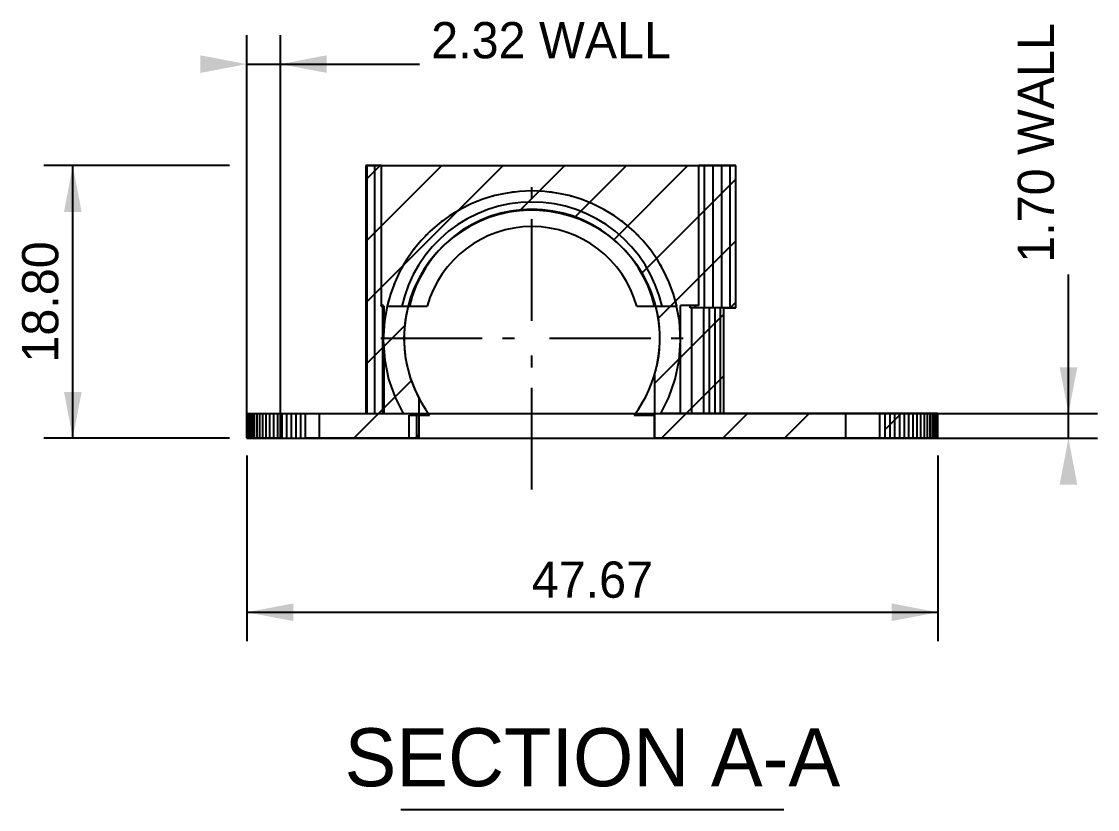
# Model space of a CAD drawing. Header units: millimetres. Extents: x -113 to 601, y 5 to 415.
# Drawn here: x 323.5 to 397.7, y 116.4 to 170.7 of the extents above; entities that cross this region are included whole.
import ezdxf
from ezdxf.enums import TextEntityAlignment as Align

# ---------------------------------------------------------------- set-up
doc = ezdxf.new("R2010")
doc.units = ezdxf.units.MM
doc.linetypes.add('CENTER', pattern=[11.2, 7, -1.4, 1.4, -1.4])
for name, color, linetype in [('CENTER', 4, 'CENTER'), ('DIM', 3, 'CONTINUOUS'), ('HATCH', 5, 'CONTINUOUS'), ('SECTION', 7, 'CONTINUOUS'), ('TEXT', 3, 'CONTINUOUS'), ('VISIBLE', 7, 'CONTINUOUS')]:
    doc.layers.add(name, color=color, linetype=linetype)

msp = doc.modelspace()

# ---------------------------------------------------------------- linework, layer by layer
at = {"layer": 'CENTER'}
for p, q in [((358.682543, 150.1), (358.682543, 159.325)), ((348.257543, 148.9), (357.482543, 148.9)), ((359.882543, 148.9), (369.107543, 148.9)), ((358.682543, 138.475), (358.682543, 147.7))]:
    msp.add_line(p, q, dxfattribs=at)
at = {"layer": 'DIM'}
for p, q in [((339.017457, 143.356668), (339.017457, 169.8)), ((341.332543, 143.356668), (341.332543, 169.8)), ((339.017457, 167.8), (341.332543, 167.8)), ((341.332543, 167.8), (350.932543, 167.8)), ((337.817457, 160.8), (325.017457, 160.8)), ((327.017457, 142), (327.017457, 160.8)), ((395.682543, 143.7), (395.682543, 153.3)), ((341.60769, 143.7), (397.682543, 143.7)), ((395.682543, 142), (395.682543, 143.7)), ((337.817457, 142), (325.017457, 142)), ((341.60769, 142), (397.682543, 142)), ((339.017457, 140.8), (339.017457, 128)), ((386.682543, 140.8), (386.682543, 128)), ((339.017457, 130), (386.682543, 130))]:
    msp.add_line(p, q, dxfattribs=at)
for points in [[(339.017457, 167.8), (335.817457, 168.408), (335.817457, 167.192)], [(341.332543, 167.8), (344.532543, 167.192), (344.532543, 168.408)], [(327.017457, 160.8), (326.409457, 157.6), (327.625457, 157.6)], [(395.682543, 143.7), (396.290543, 146.9), (395.074543, 146.9)], [(327.017457, 142), (327.625457, 145.2), (326.409457, 145.2)], [(395.682543, 142), (395.074543, 138.8), (396.290543, 138.8)], [(339.017457, 130), (342.217457, 129.392), (342.217457, 130.608)], [(386.682543, 130), (383.482543, 130.608), (383.482543, 129.392)]]:
    msp.add_solid(points, dxfattribs=at)
at = {"layer": 'HATCH'}
for p, q in [((347.236193, 151.330058), (356.706134, 160.8)), ((347.236193, 155.572699), (352.463494, 160.8)), ((347.236193, 159.81534), (348.220853, 160.8)), ((357.831887, 157.683113), (360.948775, 160.8)), ((361.614758, 157.223342), (365.191416, 160.8)), ((364.321468, 155.687412), (369.434056, 160.8)), ((366.274596, 153.397899), (372.735539, 159.858842)), ((367.398567, 150.279229), (372.735539, 155.616201)), ((372.361978, 151), (372.735539, 151.37356)), ((367.140543, 145.778564), (371.913991, 150.552012)), ((347.236193, 147.087418), (349.899088, 149.750313)), ((367.604619, 142), (371.913991, 146.309372)), ((346.391416, 142), (350.359659, 145.968244)), ((371.84726, 142), (373.54726, 143.7)), ((376.0899, 142), (377.7899, 143.7)), ((383.032543, 142.592642), (384.1399, 143.7)), ((341.332541, 142), (341.332543, 142.000001)), ((350.634056, 142), (350.902, 142.267943)), ((380.332541, 142), (380.332543, 142.000001)), ((386.682541, 142), (386.682543, 142.000001))]:
    msp.add_line(p, q, dxfattribs=at)
at = {"layer": 'SECTION'}
for p, q in [((347.236193, 160.8), (347.236193, 143.7)), ((347.236193, 160.8), (372.735539, 160.8)), ((372.735539, 151), (372.735539, 160.8)), ((371.913991, 143.7), (371.913991, 151)), ((371.913991, 151), (372.735539, 151)), ((367.140543, 146.381496), (367.140543, 142)), ((350.902, 142), (350.902, 144.735414)), ((339.017457, 142), (339.017457, 143.7)), ((339.017457, 143.7), (341.332543, 143.7)), ((341.332543, 142), (341.332543, 143.7)), ((344.032543, 142), (344.032543, 143.7)), ((344.032543, 143.7), (347.236193, 143.7)), ((371.913991, 143.7), (380.332543, 143.7)), ((380.332543, 142), (380.332543, 143.7)), ((383.032543, 142), (383.032543, 143.7)), ((383.032543, 143.7), (386.682543, 143.7)), ((386.682543, 142), (386.682543, 143.7)), ((341.332543, 142), (339.017457, 142)), ((350.902, 142), (344.032543, 142)), ((380.332543, 142), (367.140543, 142)), ((386.682543, 142), (383.032543, 142))]:
    msp.add_line(p, q, dxfattribs=at)
msp.add_arc((358.682543, 148.9), 8.825, 343.418265, 208.158204, dxfattribs=at)
at = {"layer": 'TEXT'}
msp.add_line((349.65, 116.4), (376.05, 116.4), dxfattribs=at)
at = {"layer": 'VISIBLE'}
for p, q in [((347.306034, 160.8), (347.236193, 160.8)), ((347.306034, 143.7), (347.306034, 160.8)), ((347.843027, 160.8), (347.306034, 160.8)), ((348.282543, 160.8), (347.843027, 160.8)), ((347.843027, 143.7), (347.843027, 160.8)), ((348.282543, 160.8), (370.182543, 160.8)), ((348.282543, 160.8), (348.282543, 151.15)), ((370.571946, 160.8), (370.182543, 160.8)), ((370.182543, 151.15), (370.182543, 160.8)), ((371.180317, 160.8), (370.571946, 160.8)), ((370.571946, 151), (370.571946, 160.8)), ((371.772211, 160.8), (371.180317, 160.8)), ((371.180317, 151), (371.180317, 160.8)), ((372.345094, 160.8), (371.772211, 160.8)), ((371.772211, 151), (371.772211, 160.8)), ((372.735539, 160.8), (372.345094, 160.8)), ((372.345094, 151), (372.345094, 160.8)), ((356.967048, 158.910495), (356.124447, 158.730819)), ((357.821758, 159.01881), (356.967048, 158.910495)), ((357.338797, 158.966581), (357.215813, 158.94202)), ((357.486115, 158.976275), (357.338797, 158.966581)), ((358.682543, 159.055), (357.821758, 159.01881)), ((359.543328, 159.01881), (358.682543, 159.055)), ((360.398037, 158.910495), (359.543328, 159.01881)), ((360.026288, 158.966581), (359.87897, 158.976275)), ((360.149272, 158.94202), (360.026288, 158.966581)), ((361.240638, 158.730819), (360.398037, 158.910495)), ((354.499229, 158.162954), (353.728084, 157.778773)), ((355.2999, 158.481051), (354.499229, 158.162954)), ((354.743592, 158.268352), (354.658814, 158.226355)), ((354.89101, 158.318604), (354.743592, 158.268352)), ((356.124447, 158.730819), (355.2999, 158.481051)), ((356.018223, 158.702849), (355.907412, 158.665076)), ((356.058986, 158.71099), (356.018223, 158.702849)), ((357.13748, 158.159188), (356.378728, 157.996547)), ((357.907247, 158.257239), (357.13748, 158.159188)), ((358.682543, 158.29), (357.907247, 158.257239)), ((359.457838, 158.257239), (358.682543, 158.29)), ((360.227605, 158.159188), (359.457838, 158.257239)), ((360.986357, 157.996547), (360.227605, 158.159188)), ((362.065185, 158.481051), (361.240638, 158.730819)), ((361.346862, 158.702849), (361.306099, 158.71099)), ((361.457673, 158.665076), (361.346862, 158.702849)), ((362.865856, 158.162954), (362.065185, 158.481051)), ((362.621493, 158.268352), (362.474075, 158.318604)), ((362.706271, 158.226355), (362.621493, 158.268352)), ((363.637002, 157.778773), (362.865856, 158.162954)), ((352.991907, 157.331219), (352.295895, 156.823451)), ((353.728084, 157.778773), (352.991907, 157.331219)), ((353.536885, 157.670583), (353.410287, 157.58557)), ((353.608375, 157.705997), (353.536885, 157.670583)), ((354.915795, 157.482584), (354.222044, 157.134927)), ((355.636403, 157.770475), (354.915795, 157.482584)), ((356.378728, 157.996547), (355.636403, 157.770475)), ((356.524344, 157.517736), (355.828483, 157.30795)), ((357.235301, 157.66864), (356.524344, 157.517736)), ((357.956382, 157.759607), (357.235301, 157.66864)), ((358.682543, 157.79), (357.956382, 157.759607)), ((359.408703, 157.759607), (358.682543, 157.79)), ((360.129784, 157.66864), (359.408703, 157.759607)), ((360.840741, 157.517736), (360.129784, 157.66864)), ((361.536602, 157.30795), (360.840741, 157.517736)), ((361.728682, 157.770475), (360.986357, 157.996547)), ((362.44929, 157.482584), (361.728682, 157.770475)), ((363.143041, 157.134927), (362.44929, 157.482584)), ((364.373178, 157.331219), (363.637002, 157.778773)), ((363.8282, 157.670583), (363.75671, 157.705997)), ((363.954798, 157.58557), (363.8282, 157.670583)), ((365.06919, 156.823451), (364.373178, 157.331219)), ((352.295895, 156.823451), (351.644961, 156.259053)), ((352.41891, 156.919848), (352.375261, 156.881351)), ((352.533568, 156.996843), (352.41891, 156.919848)), ((353.560096, 156.729983), (352.934669, 156.270638)), ((354.222044, 157.134927), (353.560096, 156.729983)), ((354.501381, 156.718004), (353.879423, 156.341971)), ((355.152586, 157.04075), (354.501381, 156.718004)), ((355.828483, 157.30795), (355.152586, 157.04075)), ((362.212499, 157.04075), (361.536602, 157.30795)), ((362.863704, 156.718004), (362.212499, 157.04075)), ((363.485662, 156.341971), (362.863704, 156.718004)), ((363.804989, 156.729983), (363.143041, 157.134927)), ((364.430416, 156.270638), (363.804989, 156.729983)), ((364.946175, 156.919848), (364.831517, 156.996843)), ((364.989824, 156.881351), (364.946175, 156.919848)), ((365.720124, 156.259053), (365.06919, 156.823451)), ((351.644961, 156.259053), (351.043698, 155.642009)), ((351.408945, 156.029095), (351.308279, 155.913534)), ((351.493863, 156.103989), (351.408945, 156.029095)), ((352.934669, 156.270638), (352.350224, 155.760168)), ((353.291063, 155.915281), (352.740416, 155.440917)), ((353.879423, 156.341971), (353.291063, 155.915281)), ((364.074022, 155.915281), (363.485662, 156.341971)), ((364.624669, 155.440917), (364.074022, 155.915281)), ((365.014861, 155.760168), (364.430416, 156.270638)), ((366.321387, 155.642009), (365.720124, 156.259053)), ((365.95614, 156.029095), (365.871222, 156.103989)), ((366.056806, 155.913534), (365.95614, 156.029095)), ((351.043698, 155.642009), (350.496351, 154.976673)), ((351.810927, 155.202212), (351.320623, 154.600749)), ((352.350224, 155.760168), (351.810927, 155.202212)), ((352.740416, 155.440917), (352.231334, 154.9222)), ((365.133751, 154.9222), (364.624669, 155.440917)), ((365.554158, 155.202212), (365.014861, 155.760168)), ((366.044462, 154.600749), (365.554158, 155.202212)), ((366.868734, 154.976673), (366.321387, 155.642009)), ((350.496351, 154.976673), (350.006782, 154.267742)), ((350.524407, 155.013682), (350.514509, 154.998746)), ((350.567381, 155.063014), (350.524407, 155.013682)), ((351.320623, 154.600749), (350.882808, 153.960066)), ((351.767378, 154.362756), (351.351793, 153.766499)), ((352.231334, 154.9222), (351.767378, 154.362756)), ((365.597707, 154.362756), (365.133751, 154.9222)), ((366.013292, 153.766499), (365.597707, 154.362756)), ((366.482277, 153.960066), (366.044462, 154.600749)), ((366.840678, 155.013682), (366.797705, 155.063014)), ((366.850576, 154.998746), (366.840678, 155.013682)), ((367.358303, 154.267742), (366.868734, 154.976673)), ((350.006782, 154.267742), (349.578447, 153.52022)), ((349.780548, 153.891121), (349.720886, 153.768801)), ((349.857637, 154.007457), (349.780548, 153.891121)), ((350.882808, 153.960066), (350.500604, 153.284732)), ((351.351793, 153.766499), (350.987487, 153.137601)), ((366.377598, 153.137601), (366.013292, 153.766499)), ((366.864481, 153.284732), (366.482277, 153.960066)), ((367.786638, 153.52022), (367.358303, 154.267742)), ((367.584537, 153.891121), (367.507448, 154.007457)), ((367.644199, 153.768801), (367.584537, 153.891121)), ((349.578447, 153.52022), (349.21437, 152.739382)), ((350.500604, 153.284732), (350.176736, 152.579562)), ((350.987487, 153.137601), (350.677007, 152.480459)), ((366.688078, 152.480459), (366.377598, 153.137601)), ((367.188349, 152.579562), (366.864481, 153.284732)), ((368.150715, 152.739382), (367.786638, 153.52022)), ((349.21437, 152.739382), (348.917119, 151.930739)), ((349.190195, 152.680768), (349.164018, 152.602404)), ((349.200866, 152.702646), (349.190195, 152.680768)), ((350.176736, 152.579562), (349.913512, 151.849583)), ((350.677007, 152.480459), (350.422526, 151.799672)), ((366.942559, 151.799672), (366.688078, 152.480459)), ((367.451573, 151.849583), (367.188349, 152.579562)), ((368.447966, 151.930739), (368.150715, 152.739382)), ((368.17489, 152.680768), (368.164219, 152.702646)), ((368.201067, 152.602404), (368.17489, 152.680768)), ((348.917119, 151.930739), (348.688793, 151.1)), ((348.763529, 151.403495), (348.742942, 151.297015)), ((348.812504, 151.550108), (348.763529, 151.403495)), ((349.913512, 151.849583), (349.71281, 151.1)), ((350.422526, 151.799672), (350.225823, 151.1)), ((367.139262, 151.1), (366.942559, 151.799672)), ((367.652275, 151.1), (367.451573, 151.849583)), ((368.676292, 151.1), (368.447966, 151.930739)), ((368.601557, 151.403495), (368.552581, 151.550108)), ((368.622143, 151.297015), (368.601557, 151.403495)), ((348.282543, 151.1), (348.282543, 151.15)), ((348.432543, 151.15), (348.282543, 151.15)), ((348.282543, 151.1), (348.432543, 151.1)), ((348.396597, 143.7), (348.396597, 151.1)), ((348.432543, 151.1), (348.432543, 151.15)), ((348.432543, 151.1), (348.470276, 151.1)), ((348.470276, 151.1), (348.470276, 149.450369)), ((348.704852, 151.1), (348.507906, 150.081327)), ((348.688793, 151.1), (349.71281, 151.1)), ((349.71281, 151.1), (350.225823, 151.1)), ((350.225823, 151.1), (351.454126, 151.1)), ((365.910959, 151.1), (367.139262, 151.1)), ((367.139262, 151.1), (367.652275, 151.1)), ((367.652275, 151.1), (368.676292, 151.1)), ((368.857179, 150.081327), (368.660233, 151.1)), ((368.932543, 148.817664), (368.932543, 151.15)), ((369.598572, 151.15), (368.932543, 151.15)), ((369.598572, 151), (369.598572, 151.15)), ((369.949703, 151.15), (369.598572, 151.15)), ((369.949703, 151), (369.598572, 151)), ((369.718543, 143.7), (369.718543, 151)), ((369.949703, 151), (369.949703, 151.15)), ((370.182543, 151.15), (369.949703, 151.15)), ((370.571946, 151), (369.949703, 151)), ((370.525543, 143.7), (370.525543, 151)), ((371.180317, 151), (370.571946, 151)), ((370.919543, 143.7), (370.919543, 151)), ((371.772211, 151), (371.180317, 151)), ((371.306543, 143.7), (371.306543, 151)), ((371.685543, 143.7), (371.685543, 151)), ((372.345094, 151), (371.772211, 151)), ((372.735539, 151), (372.345094, 151)), ((348.507906, 150.081327), (348.427736, 148.737064)), ((368.937349, 148.737064), (368.857179, 150.081327)), ((348.427736, 148.737064), (348.5244, 147.393886)), ((368.840686, 147.393886), (368.937349, 148.737064)), ((368.932543, 143.7), (368.932543, 148.670271)), ((348.470276, 148.145945), (348.470276, 143.7)), ((348.5244, 147.393886), (348.796231, 146.074956)), ((368.568854, 146.074956), (368.840686, 147.393886)), ((348.796231, 146.074956), (349.238542, 144.803016)), ((368.126543, 144.803016), (368.568854, 146.074956)), ((349.238542, 144.803016), (349.793402, 143.7)), ((367.571683, 143.7), (368.126543, 144.803016)), ((339.017457, 143.7), (339.126543, 143.7)), ((339.126543, 142), (339.126543, 143.7)), ((339.126543, 143.7), (339.194543, 143.7)), ((339.194543, 142), (339.194543, 143.7)), ((339.194543, 143.7), (339.288543, 143.7)), ((339.288543, 142), (339.288543, 143.7)), ((339.288543, 143.7), (339.408543, 143.7)), ((339.408543, 142), (339.408543, 143.7)), ((339.408543, 143.7), (339.553543, 143.7)), ((339.553543, 142), (339.553543, 143.7)), ((339.553543, 143.7), (339.722543, 143.7)), ((339.722543, 142), (339.722543, 143.7)), ((339.722543, 143.7), (339.914543, 143.7)), ((339.914543, 142), (339.914543, 143.7)), ((339.914543, 143.7), (340.128543, 143.7)), ((340.128543, 142), (340.128543, 143.7)), ((340.128543, 143.7), (340.362543, 143.7)), ((340.362543, 142), (340.362543, 143.7)), ((340.362543, 143.7), (340.614543, 143.7)), ((340.614543, 142), (340.614543, 143.7)), ((340.614543, 143.7), (340.883543, 143.7)), ((340.883543, 142), (340.883543, 143.7)), ((340.883543, 143.7), (341.167543, 143.7)), ((341.167543, 142), (341.167543, 143.7)), ((341.167543, 143.7), (341.464543, 143.7)), ((341.464543, 142), (341.464543, 143.7)), ((341.464543, 143.7), (341.772543, 143.7)), ((341.772543, 142), (341.772543, 143.7)), ((341.772543, 143.7), (342.089543, 143.7)), ((342.089543, 142), (342.089543, 143.7)), ((342.089543, 143.7), (342.413543, 143.7)), ((342.413543, 142), (342.413543, 143.7)), ((342.413543, 143.7), (342.741543, 143.7)), ((342.741543, 142), (342.741543, 143.7)), ((342.741543, 143.7), (343.072543, 143.7)), ((343.072543, 142), (343.072543, 143.7)), ((343.072543, 143.7), (349.793402, 143.7)), ((350.224543, 142), (350.224543, 143.6)), ((350.224543, 143.6), (351.626295, 143.6)), ((350.732563, 142), (350.732563, 143.6)), ((350.902, 142), (350.902, 143.6)), ((365.73879, 143.6), (367.140543, 143.6)), ((367.140543, 142), (367.140543, 143.6)), ((382.682543, 143.7), (367.571683, 143.7)), ((383.031543, 143.7), (382.682543, 143.7)), ((382.682543, 142), (382.682543, 143.7)), ((383.377543, 143.7), (383.031543, 143.7)), ((383.031543, 142), (383.031543, 143.7)), ((383.717543, 143.7), (383.377543, 143.7)), ((383.377543, 142), (383.377543, 143.7)), ((384.050543, 143.7), (383.717543, 143.7)), ((383.717543, 142), (383.717543, 143.7)), ((384.372543, 143.7), (384.050543, 143.7)), ((384.050543, 142), (384.050543, 143.7)), ((384.682543, 143.7), (384.372543, 143.7)), ((384.372543, 142), (384.372543, 143.7)), ((384.976543, 143.7), (384.682543, 143.7)), ((384.682543, 142), (384.682543, 143.7)), ((385.253543, 143.7), (384.976543, 143.7)), ((384.976543, 142), (384.976543, 143.7)), ((385.510543, 143.7), (385.253543, 143.7)), ((385.253543, 142), (385.253543, 143.7)), ((385.746543, 143.7), (385.510543, 143.7)), ((385.510543, 142), (385.510543, 143.7)), ((385.959543, 143.7), (385.746543, 143.7)), ((385.746543, 142), (385.746543, 143.7)), ((386.146543, 143.7), (385.959543, 143.7)), ((385.959543, 142), (385.959543, 143.7)), ((386.307543, 143.7), (386.146543, 143.7)), ((386.146543, 142), (386.146543, 143.7)), ((386.441543, 143.7), (386.307543, 143.7)), ((386.307543, 142), (386.307543, 143.7)), ((386.546543, 143.7), (386.441543, 143.7)), ((386.441543, 142), (386.441543, 143.7)), ((386.621543, 143.7), (386.546543, 143.7)), ((386.546543, 142), (386.546543, 143.7)), ((386.667543, 143.7), (386.621543, 143.7)), ((386.621543, 142), (386.621543, 143.7)), ((386.682543, 143.7), (386.667543, 143.7)), ((386.667543, 142), (386.667543, 143.7)), ((339.017457, 142), (339.126543, 142)), ((339.126543, 142), (339.194543, 142)), ((339.194543, 142), (339.288543, 142)), ((339.288543, 142), (339.408543, 142)), ((339.408543, 142), (339.553543, 142)), ((339.553543, 142), (339.722543, 142)), ((339.722543, 142), (339.914543, 142)), ((339.914543, 142), (340.128543, 142)), ((340.128543, 142), (340.362543, 142)), ((340.362543, 142), (340.614543, 142)), ((340.614543, 142), (340.883543, 142)), ((340.883543, 142), (341.167543, 142)), ((341.167543, 142), (341.464543, 142)), ((341.464543, 142), (341.772543, 142)), ((341.772543, 142), (342.089543, 142)), ((342.089543, 142), (342.413543, 142)), ((342.413543, 142), (342.741543, 142)), ((342.741543, 142), (343.072543, 142)), ((350.224543, 142), (343.072543, 142)), ((350.732563, 142), (350.224543, 142)), ((350.902, 142), (350.732563, 142)), ((382.682543, 142), (367.140543, 142)), ((383.031543, 142), (382.682543, 142)), ((383.377543, 142), (383.031543, 142)), ((383.717543, 142), (383.377543, 142)), ((384.050543, 142), (383.717543, 142)), ((384.372543, 142), (384.050543, 142)), ((384.682543, 142), (384.372543, 142)), ((384.976543, 142), (384.682543, 142)), ((385.253543, 142), (384.976543, 142)), ((385.510543, 142), (385.253543, 142)), ((385.746543, 142), (385.510543, 142)), ((385.959543, 142), (385.746543, 142)), ((386.146543, 142), (385.959543, 142)), ((386.307543, 142), (386.146543, 142)), ((386.441543, 142), (386.307543, 142)), ((386.546543, 142), (386.441543, 142)), ((386.621543, 142), (386.546543, 142)), ((386.667543, 142), (386.621543, 142)), ((386.682543, 142), (386.667543, 142))]:
    msp.add_line(p, q, dxfattribs=at)
for centre, radius, start, end in [((358.682543, 149.1), 7.5, 90, 164.53399), ((358.682543, 149.1), 7.5, 15.46601, 90), ((358.682543, 148.9), 8.825, 165.564392, 216.910486), ((358.682543, 148.9), 8.825, 323.089514, 14.435608)]:
    msp.add_arc(centre, radius, start, end, dxfattribs=at)

# ---------------------------------------------------------------- texts
at = {"layer": 'TEXT'}
msp.add_text('2.32 WALL', height=2.5, dxfattribs=at).set_placement((351.732543, 168.2))
msp.add_text('1.70 WALL', height=2.5, rotation=90, dxfattribs=at).set_placement((394.682543, 154.1))
msp.add_text('18.80', height=2.5, rotation=90, dxfattribs=at).set_placement((326.017457, 151.4), align=Align.CENTER)
for s, height, p in [('47.67', 2.5, (362.85, 131)), ('SECTION A-A', 4, (362.85, 118))]:
    msp.add_text(s, height=height, dxfattribs=at).set_placement(p, align=Align.CENTER)

doc.saveas('drawing.dxf')
